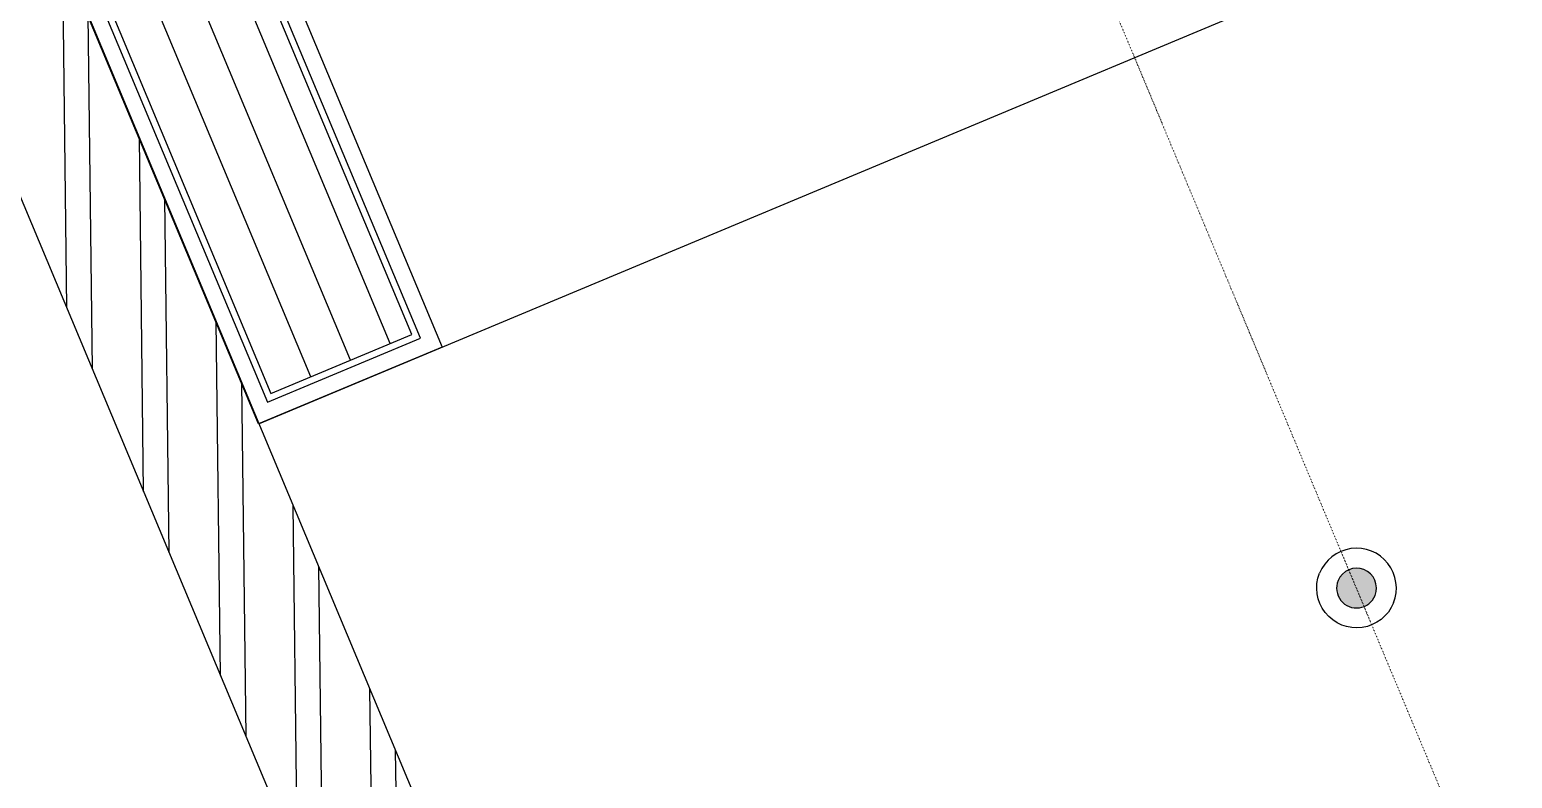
# Model space of a CAD drawing. Header units: millimetres. Extents: x 768159 to 833032, y -1374957 to -1225629.
# Drawn here: x 784806 to 787041, y -1315578 to -1314450 of the extents above; entities that cross this region are included whole.
import ezdxf
from ezdxf.xclip import XClip

# ---------------------------------------------------------------- set-up
doc = ezdxf.new("R2010")
doc.units = ezdxf.units.MM
doc.header["$LTSCALE"] = 10
doc.header["$MEASUREMENT"] = 0
doc.header["$XCLIPFRAME"] = 0
doc.linetypes.add('ACAD_ISO05W100', pattern=[33, 24, -3, 0, -3, 0, -3])
doc.linetypes.add('ACAD_ISO07W100', pattern=[3, 0, -3])
for name, color, linetype in [('I—平顶—分格线', 8, 'Continuous'), ('I—平顶—喷淋', 21, 'Continuous'), ('I—平顶—填充01(线状)', 8, 'Continuous'), ('I—平顶—暖通', 144, 'Continuous'), ('I—平顶—消防设施', 10, 'Continuous'), ('I—平顶—设备定位尺寸标注', 232, 'Continuous'), ('I—平顶—造型', 122, 'Continuous')]:
    doc.layers.add(name, color=color, linetype=linetype)

# ---------------------------------------------------------------- blocks, each defined once
blk = doc.blocks.new('上下喷1111')
h = blk.add_hatch(color=256)
h.dxf.hatch_style = 1
edge = h.paths.add_edge_path()
edge.add_arc((0, 0), 0.5, 0, 180)
edge.add_arc((0, 0), 0.5, 180, 360)
at = {"elevation": 0}
for points in [[(-1, 0, -1), (1, 0, 0.084041)], [(-1, 0, 1), (1, 0, -0.084041)]]:
    blk.add_lwpolyline(points, format="xyb", dxfattribs=at)
blk.add_lwpolyline([(0.5, 0, 1), (-0.5, 0, 1)], format="xyb", close=True, dxfattribs=at)
blk = doc.blocks.new('30-1')
at = {"layer": 'I—平顶—分格线'}
for centre in [(-1370, -55.6), (-1340, -55.6), (-1310, -55.6), (-1280, -55.6), (-1250, -55.6), (-1220, -55.6), (-1190, -55.6), (-980, -55.6), (-950, -55.6), (-920, -55.6), (-890, -55.6), (-860, -55.6), (-830, -55.6), (-800, -55.6), (-770, -55.6), (-740, -55.6), (-710, -55.6), (-680, -55.6), (-650, -55.6), (-620, -55.6), (-590, -55.6), (-560, -55.6), (-530, -55.6), (-500, -55.6), (-470, -55.6), (-440, -55.6), (-410, -55.6), (-380, -55.6), (-350, -55.6), (-320, -55.6), (-290, -55.6), (-260, -55.6), (-230, -55.6), (-200, -55.6), (-170, -55.6), (-140, -55.6), (-110, -55.6), (-80, -55.6), (-50, -55.6), (-20, -55.6), (-1385, -85.6), (-1355, -85.6), (-1325, -85.6), (-1295, -85.6), (-1265, -85.6), (-1235, -85.6), (-1205, -85.6), (-905, -85.6), (-875, -85.6), (-845, -85.6), (-815, -85.6), (-785, -85.6), (-755, -85.6), (-725, -85.6), (-695, -85.6), (-665, -85.6), (-635, -85.6), (-605, -85.6), (-575, -85.6), (-545, -85.6), (-515, -85.6), (-485, -85.6), (-455, -85.6), (-425, -85.6), (-395, -85.6), (-365, -85.6), (-335, -85.6), (-305, -85.6), (-275, -85.6), (-245, -85.6), (-215, -85.6), (-185, -85.6), (-155, -85.6), (-125, -85.6), (-95, -85.6), (-65, -85.6), (-35, -85.6), (-1370, -115.6), (-1340, -115.6), (-1310, -115.6), (-1280, -115.6), (-1250, -115.6), (-1220, -115.6), (-830, -115.6), (-800, -115.6), (-770, -115.6), (-740, -115.6), (-710, -115.6), (-680, -115.6), (-650, -115.6), (-620, -115.6), (-590, -115.6), (-560, -115.6), (-530, -115.6), (-500, -115.6), (-470, -115.6), (-440, -115.6), (-410, -115.6), (-380, -115.6), (-350, -115.6), (-320, -115.6), (-290, -115.6), (-260, -115.6), (-230, -115.6), (-200, -115.6), (-170, -115.6), (-140, -115.6), (-110, -115.6), (-80, -115.6), (-50, -115.6), (-20, -115.6), (-1385, -145.6), (-1355, -145.6), (-1325, -145.6), (-1295, -145.6), (-1265, -145.6), (-1235, -145.6), (-755, -145.6), (-725, -145.6), (-695, -145.6), (-665, -145.6), (-635, -145.6), (-605, -145.6), (-575, -145.6), (-545, -145.6), (-515, -145.6), (-485, -145.6), (-455, -145.6), (-425, -145.6), (-395, -145.6), (-365, -145.6), (-335, -145.6), (-305, -145.6), (-275, -145.6), (-245, -145.6), (-215, -145.6), (-185, -145.6), (-155, -145.6), (-125, -145.6), (-95, -145.6), (-65, -145.6), (-35, -145.6), (-1370, -175.6), (-1340, -175.6), (-1310, -175.6), (-1280, -175.6), (-1250, -175.6), (-680, -175.6), (-650, -175.6), (-620, -175.6), (-590, -175.6), (-560, -175.6), (-530, -175.6), (-500, -175.6), (-470, -175.6), (-440, -175.6), (-410, -175.6), (-380, -175.6), (-350, -175.6), (-320, -175.6), (-290, -175.6), (-260, -175.6), (-230, -175.6), (-200, -175.6), (-170, -175.6), (-140, -175.6), (-110, -175.6), (-80, -175.6), (-50, -175.6), (-20, -175.6), (-1385, -205.6), (-1355, -205.6), (-1325, -205.6), (-1295, -205.6), (-1265, -205.6), (-635, -205.6), (-605, -205.6), (-575, -205.6), (-545, -205.6), (-515, -205.6), (-485, -205.6), (-455, -205.6), (-425, -205.6), (-395, -205.6), (-365, -205.6), (-335, -205.6), (-305, -205.6), (-275, -205.6), (-245, -205.6), (-215, -205.6), (-185, -205.6), (-155, -205.6), (-125, -205.6), (-95, -205.6), (-65, -205.6), (-35, -205.6), (-1370, -235.6), (-1340, -235.6), (-1310, -235.6), (-1280, -235.6), (-560, -235.6), (-530, -235.6), (-500, -235.6), (-470, -235.6), (-440, -235.6), (-410, -235.6), (-380, -235.6), (-350, -235.6), (-320, -235.6), (-290, -235.6), (-260, -235.6), (-230, -235.6), (-200, -235.6), (-170, -235.6), (-140, -235.6), (-110, -235.6), (-80, -235.6), (-50, -235.6), (-20, -235.6), (-1385, -265.6), (-1355, -265.6), (-1325, -265.6), (-1295, -265.6), (-485, -265.6), (-455, -265.6), (-425, -265.6), (-395, -265.6), (-365, -265.6), (-335, -265.6), (-305, -265.6), (-275, -265.6), (-245, -265.6), (-215, -265.6), (-185, -265.6), (-155, -265.6), (-125, -265.6), (-95, -265.6), (-65, -265.6), (-35, -265.6), (-1370, -295.6), (-1340, -295.6), (-1310, -295.6), (-1280, -295.6), (-410, -295.6), (-380, -295.6), (-350, -295.6), (-320, -295.6), (-290, -295.6), (-260, -295.6), (-230, -295.6), (-200, -295.6), (-170, -295.6), (-140, -295.6), (-110, -295.6), (-80, -295.6), (-50, -295.6), (-20, -295.6), (-1385, -325.6), (-1355, -325.6), (-1325, -325.6), (-1295, -325.6), (-335, -325.6), (-305, -325.6), (-275, -325.6), (-245, -325.6), (-215, -325.6), (-185, -325.6), (-155, -325.6), (-125, -325.6), (-95, -325.6), (-65, -325.6), (-35, -325.6), (-1370, -355.6), (-1340, -355.6), (-1310, -355.6), (-260, -355.6), (-230, -355.6), (-200, -355.6), (-170, -355.6), (-140, -355.6), (-110, -355.6), (-80, -355.6), (-50, -355.6), (-20, -355.6), (-1385, -385.6), (-1355, -385.6), (-1325, -385.6), (-185, -385.6), (-155, -385.6), (-125, -385.6), (-95, -385.6), (-65, -385.6), (-35, -385.6), (-1370, -415.6), (-1340, -415.6), (-110, -415.6), (-80, -415.6), (-50, -415.6), (-20, -415.6), (-1385, -445.6), (-1355, -445.6), (-35, -445.6), (-1370, -475.6), (-1385, -505.6)]:
    blk.add_circle(centre, 3, dxfattribs=at)

msp = doc.modelspace()

# ---------------------------------------------------------------- hatches: boundary and pattern name
at = {"layer": 'I—平顶—填充01(线状)'}
h = msp.add_hatch(dxfattribs=at)
h.set_pattern_fill('ANSI32', color=256, scale=300, angle=23)
h.set_pattern_definition([(90.69066, (779074.36, -1301389.27), (-112.4918, -1.3561), []), (90.69066, (779111.4, -1301351.33), (-112.4918, -1.3561), [])])
h.paths.add_polyline_path([(785452.9, -1315763.1), (785268.6, -1315840.2), (781331.2, -1306425.3), (781515.7, -1306348.2)])
h.paths.add_polyline_path([(790859.5, -1313502.7), (791044.2, -1313425.5), (787476.5, -1304892.6), (787292.9, -1304969.4)])
h.paths.add_polyline_path([(778886, -1300055.9), (778701.6, -1300133), (776757, -1295482), (776940.6, -1295405.2)])

# ---------------------------------------------------------------- linework, layer by layer
at = {"layer": 'I—平顶—暖通', "elevation": 0}
for points in [[(778923.7, -1287820.8), (779704.9, -1289689.2), (776417.1, -1294088.2), (785164.7, -1315011.1), (785395.3, -1314914.7), (776702.8, -1294123.5), (779990.6, -1289724.5), (779154.4, -1287724.3)], [(778936.8, -1287826.1), (779716.3, -1289690.6), (776428.5, -1294089.6), (785170, -1314998), (785382.2, -1314909.3), (776691.4, -1294122.1), (779979.2, -1289723.1), (779149, -1287737.4)]]:
    msp.add_lwpolyline(points, close=True, dxfattribs=at)
for points in [[(785349.9, -1314922.8), (776651.4, -1294117.2), (779939.2, -1289718.1), (779116.7, -1287750.9)], [(785290, -1314947.9), (776577.1, -1294108), (779864.9, -1289709), (779056.8, -1287776)], [(785230, -1314972.9), (776502.8, -1294098.8), (779790.6, -1289699.8), (778996.8, -1287801)]]:
    msp.add_lwpolyline(points, dxfattribs=at)
at = {"layer": 'I—平顶—消防设施', "linetype": 'ACAD_ISO05W100', "extrusion": (0.000109945, 4.5974e-05, 1), "const_width": 20, "elevation": 26.2}
msp.add_lwpolyline([(791056.1, -1314467.2), (786000.5, -1316581.6)], dxfattribs=at)
at = {"layer": 'I—平顶—设备定位尺寸标注', "color": 8, "linetype": 'ACAD_ISO07W100', "ltscale": 0.02}
msp.add_lwpolyline([(778884, -1296344.1), (786972.8, -1315691.3)], dxfattribs=at)
at = {"layer": 'I—平顶—造型'}
msp.add_line((785153, -1315043.1), (790558.6, -1312783.1), dxfattribs=at)
at = {"layer": 'I—平顶—造型', "elevation": 0}
msp.add_lwpolyline([(778891.9, -1287807), (779167.8, -1287691.6), (780019.2, -1289728), (776731.4, -1294127), (785428, -1314928.1), (785151.2, -1315043.8), (776388.5, -1294084.7), (779676.3, -1289685.7), (778884.2, -1287788.5)], dxfattribs=at)
at = {"layer": 'I—平顶—造型'}
msp.add_lwpolyline([(785452.9, -1315763.1), (785268.6, -1315840.2), (781331.2, -1306425.3), (781515.7, -1306348.2)], close=True, dxfattribs=at)
at = {"layer": 'I—平顶—造型', "extrusion": (0.000109945, 4.5974e-05, 1), "elevation": 26.2}
msp.add_lwpolyline([(791089.6, -1314547.2), (786033.9, -1316661.5)], dxfattribs=at)

# ---------------------------------------------------------------- block references
at = {"layer": 'I—平顶—分格线', "extrusion": (0.000109945, 4.5974e-05, 1)}
ref = msp.add_blockref('30-1', (788109.1, -1314522, 26.2), dxfattribs=dict(at, rotation=22.69420997310895))
XClip(ref).set_block_clipping_path([(-566935.0872388346, 747242.8265465596), (-566069.8232076598, 747155.2801393371), (-565931.4087420537, 748523.2981025403), (-566796.6727732285, 748610.8445097628)])
ref = msp.add_blockref('30-1', (786619.2, -1315145.1, 26.2), dxfattribs=dict(at, rotation=22.69420997310895))
XClip(ref).set_block_clipping_path([(-565458.3306786038, 746427.3252909968), (-564553.8095293572, 746335.8068942761), (-564500.9186789829, 746858.5530760733), (-565405.4398282295, 746950.0714727941)])
at = {"layer": 'I—平顶—喷淋', "extrusion": (0.000109946, 4.59592e-05, 1), "xscale": 60.0000000000008, "yscale": 60.0000000000008, "zscale": 60.0000000000008, "rotation": 158.1453511704839}
msp.add_blockref('上下喷1111', (786806, -1315291.2, 26), dxfattribs=at)

doc.saveas('drawing.dxf')
